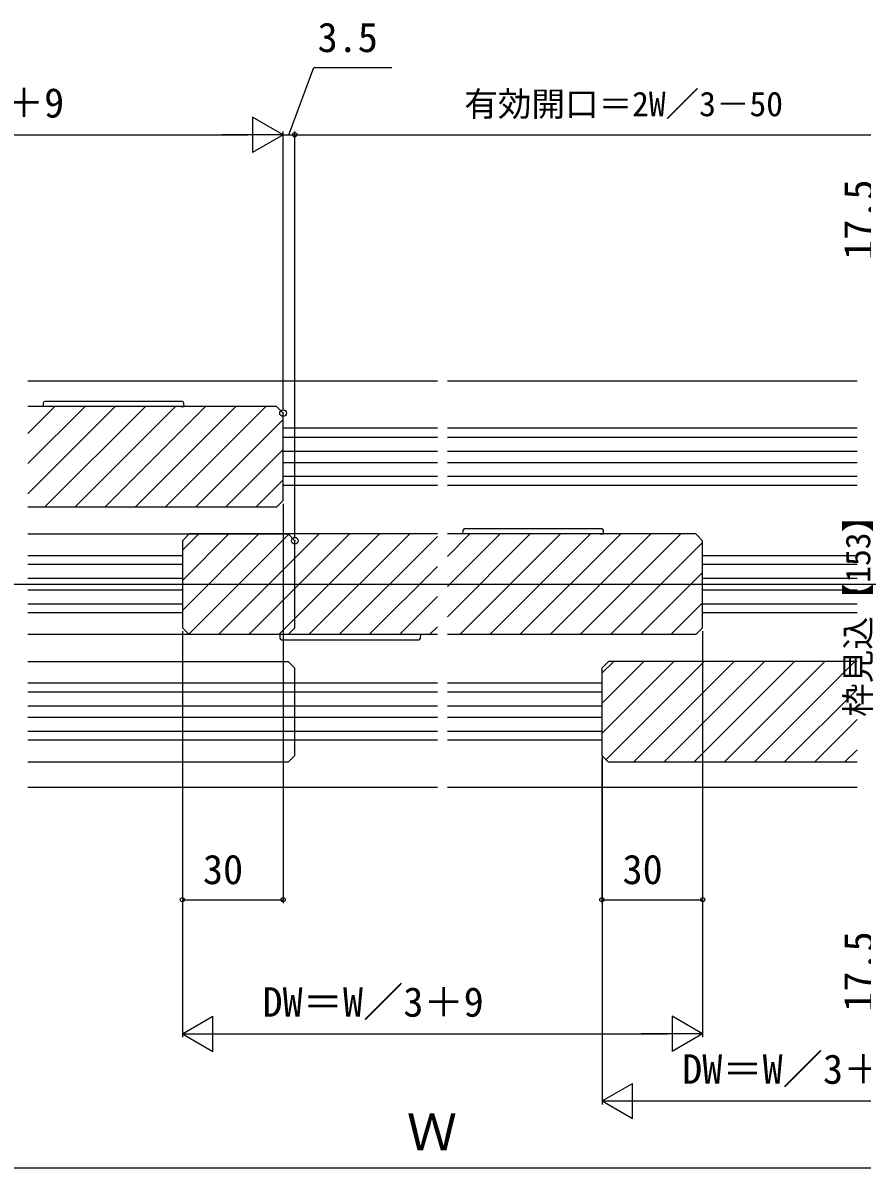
# Model space of a CAD drawing. Units: millimetres, scale not verified. Extents: x -525 to 525, y -783 to 779.
# Drawn here: x -308.2 to -58.2, y -365 to -23.6 of the extents above; entities that cross this region are included whole.
import ezdxf
from ezdxf.enums import TextEntityAlignment as Align

# ---------------------------------------------------------------- set-up
doc = ezdxf.new("R2010")
doc.units = ezdxf.units.MM
doc.header["$LTSCALE"] = 4
doc.header["$PDMODE"] = 32
doc.header["$PDSIZE"] = 2
for name, color, linetype in [('0-5_YKK_12', 2, 'Continuous'), ('0-6_YKK_13', 4, 'Continuous'), ('0-8_YKK_D', 6, 'Continuous')]:
    doc.layers.add(name, color=color, linetype=linetype)
doc.styles.add('ＭＳ ゴシック', font='')
doc.styles.get('ＭＳ ゴシック').set_extended_font_data('MS Gothic')

msp = doc.modelspace()

# ---------------------------------------------------------------- linework, layer by layer
at = {"layer": '0-5_YKK_12'}
for p, q in [((-184.75, -130.478), (-306.75, -130.478)), ((-59.75, -130.478), (-181.75, -130.478)), ((-232.75, -137.978), (-306.75, -137.978)), ((-306.75, -146.017), (-298.711, -137.978)), ((-306.75, -154.998), (-289.731, -137.978)), ((-306.75, -163.978), (-280.75, -137.978)), ((-301.77, -167.978), (-271.77, -137.978)), ((-292.79, -167.978), (-262.79, -137.978)), ((-283.81, -167.978), (-253.81, -137.978)), ((-274.829, -167.978), (-244.829, -137.978)), ((-265.849, -167.978), (-235.849, -137.978)), ((-232.75, -137.978), (-230.75, -139.978)), ((-256.869, -167.978), (-230.75, -141.859)), ((-230.75, -165.978), (-230.75, -139.978)), ((-184.75, -144.478), (-230.75, -144.478)), ((-59.75, -144.478), (-181.75, -144.478)), ((-230.75, -147.078), (-184.75, -147.078)), ((-181.75, -147.078), (-59.75, -147.078)), ((-247.889, -167.978), (-230.75, -150.84)), ((-230.75, -151.278), (-184.75, -151.278)), ((-181.75, -151.278), (-59.75, -151.278)), ((-230.75, -154.678), (-184.75, -154.678)), ((-181.75, -154.678), (-59.75, -154.678)), ((-238.908, -167.978), (-230.75, -159.82)), ((-184.75, -158.878), (-230.75, -158.878)), ((-59.75, -158.878), (-181.75, -158.878)), ((-184.75, -161.478), (-230.75, -161.478)), ((-59.75, -161.478), (-181.75, -161.478)), ((-232.75, -167.978), (-230.75, -165.978)), ((-232.75, -167.978), (-306.75, -167.978)), ((-306.75, -175.978), (-229.249, -175.978)), ((-260.75, -177.978), (-258.75, -175.978)), ((-260.75, -180.84), (-255.889, -175.978)), ((-260.75, -189.82), (-246.908, -175.978)), ((-260.75, -198.8), (-237.928, -175.978)), ((-258.849, -205.879), (-228.948, -175.978)), ((-184.75, -175.978), (-258.75, -175.978)), ((-249.968, -205.978), (-219.968, -175.978)), ((-240.987, -205.978), (-210.987, -175.978)), ((-232.007, -205.978), (-202.007, -175.978)), ((-229.249, -175.978), (-227.249, -177.978)), ((-223.027, -205.978), (-193.027, -175.978)), ((-214.047, -205.978), (-184.75, -176.682)), ((-107.75, -175.978), (-181.75, -175.978)), ((-181.75, -182.662), (-175.066, -175.978)), ((-181.75, -191.642), (-166.086, -175.978)), ((-181.75, -200.623), (-157.106, -175.978)), ((-178.126, -205.978), (-148.126, -175.978)), ((-169.145, -205.978), (-139.145, -175.978)), ((-160.165, -205.978), (-130.165, -175.978)), ((-151.185, -205.978), (-121.185, -175.978)), ((-142.205, -205.978), (-112.205, -175.978)), ((-107.75, -175.978), (-105.75, -177.978)), ((-260.75, -177.978), (-260.75, -203.978)), ((-227.249, -203.978), (-227.249, -177.978)), ((-133.224, -205.978), (-105.75, -178.504)), ((-105.75, -203.978), (-105.75, -177.978)), ((-260.75, -182.478), (-306.75, -182.478)), ((-59.75, -182.478), (-105.75, -182.478)), ((-260.75, -185.078), (-306.75, -185.078)), ((-205.066, -205.978), (-184.75, -185.662)), ((-124.244, -205.978), (-105.75, -187.484)), ((-59.75, -185.078), (-105.75, -185.078)), ((-449.75, -190.978), (83.25, -190.978)), ((-260.75, -189.278), (-306.75, -189.278)), ((-59.75, -189.278), (-105.75, -189.278)), ((-260.75, -192.678), (-306.75, -192.678)), ((-59.75, -192.678), (-105.75, -192.678)), ((-260.75, -196.878), (-306.75, -196.878)), ((-196.086, -205.978), (-184.75, -194.642)), ((-115.264, -205.978), (-105.75, -196.465)), ((-59.75, -196.878), (-105.75, -196.878)), ((-260.75, -199.478), (-306.75, -199.478)), ((-59.75, -199.478), (-105.75, -199.478)), ((-258.75, -205.978), (-260.75, -203.978)), ((-227.249, -203.978), (-229.249, -205.978)), ((-187.106, -205.978), (-184.75, -203.623)), ((-107.75, -205.978), (-105.75, -203.978)), ((-229.249, -205.978), (-306.75, -205.978)), ((-184.75, -205.978), (-258.75, -205.978)), ((-107.75, -205.978), (-181.75, -205.978)), ((-306.75, -213.978), (-229.249, -213.978)), ((-229.249, -213.978), (-227.249, -215.978)), ((-135.75, -215.978), (-133.75, -213.978)), ((-135.75, -217.484), (-132.244, -213.978)), ((-135.75, -226.465), (-123.264, -213.978)), ((-135.75, -235.445), (-114.284, -213.978)), ((-134.527, -243.202), (-105.303, -213.978)), ((-59.75, -213.978), (-133.75, -213.978)), ((-126.323, -243.978), (-96.323, -213.978)), ((-117.343, -243.978), (-87.343, -213.978)), ((-108.363, -243.978), (-78.363, -213.978)), ((-99.382, -243.978), (-69.382, -213.978)), ((-90.402, -243.978), (-60.402, -213.978)), ((-227.249, -241.978), (-227.249, -215.978)), ((-135.75, -215.978), (-135.75, -241.978)), ((-184.75, -220.478), (-306.75, -220.478)), ((-135.75, -220.478), (-181.75, -220.478)), ((-184.75, -223.078), (-306.75, -223.078)), ((-135.75, -223.078), (-181.75, -223.078)), ((-81.422, -243.978), (-59.75, -222.307)), ((-184.75, -227.278), (-306.75, -227.278)), ((-135.75, -227.278), (-181.75, -227.278)), ((-184.75, -230.678), (-306.75, -230.678)), ((-135.75, -230.678), (-181.75, -230.678)), ((-72.441, -243.978), (-59.75, -231.287)), ((-184.75, -234.878), (-306.75, -234.878)), ((-135.75, -234.878), (-181.75, -234.878)), ((-184.75, -237.478), (-306.75, -237.478)), ((-135.75, -237.478), (-181.75, -237.478)), ((-227.249, -241.978), (-229.249, -243.978)), ((-133.75, -243.978), (-135.75, -241.978)), ((-63.461, -243.978), (-59.75, -240.267)), ((-229.249, -243.978), (-306.75, -243.978)), ((-59.75, -243.978), (-133.75, -243.978)), ((-306.75, -251.478), (-184.75, -251.478)), ((-181.75, -251.478), (-59.75, -251.478))]:
    msp.add_line(p, q, dxfattribs=at)
at = {"layer": '0-6_YKK_13'}
for p, q in [((-260.813, -136.478), (-301.689, -136.478)), ((-302.188, -136.948), (-302.251, -137.978)), ((-261.249, -137.978), (-260.251, -137.978)), ((-260.251, -137.978), (-260.314, -136.948)), ((-177.188, -174.948), (-177.251, -175.978)), ((-135.813, -174.478), (-176.689, -174.478)), ((-136.249, -175.978), (-135.251, -175.978)), ((-135.251, -175.978), (-135.314, -174.948)), ((-231.75, -205.978), (-231.687, -207.009)), ((-231.188, -207.478), (-190.312, -207.478)), ((-189.813, -207.009), (-189.75, -205.978))]:
    msp.add_line(p, q, dxfattribs=at)
for centre, start, end in [((-301.689, -136.978), 90, 176.5), ((-260.813, -136.978), 3.5, 90), ((-176.689, -174.978), 90, 176.5), ((-135.813, -174.978), 3.5, 90), ((-231.188, -206.978), 183.5, 270), ((-190.312, -206.978), 270, 356.5)]:
    msp.add_arc(centre, 0.5, start, end, dxfattribs=at)
at = {"layer": '0-8_YKK_D'}
for p, q in [((-230.75, -56.978), (-239.843, -51.728)), ((-239.843, -51.728), (-239.843, -62.228)), ((-375.25, -56.978), (-241.25, -56.978)), ((-230.75, -56.978), (-248.937, -56.978)), ((-230.75, -56.978), (-239.843, -62.228)), ((-230.749, -56.978), (-233.299, -56.978)), ((-230.75, -138.978), (-230.75, -55.978)), ((-230.749, -138.978), (-230.749, -55.978)), ((-230.749, -56.978), (-227.249, -56.978)), ((-230.749, -56.978), (-227.249, -56.978)), ((-227.249, -176.978), (-227.249, -55.978)), ((-227.249, -176.978), (-227.249, -55.978)), ((-227.249, -56.978), (-224.699, -56.978)), ((-227.249, -56.978), (15.75, -56.978)), ((-230.75, -166.978), (-230.75, -285.978)), ((-260.75, -204.978), (-260.75, -285.978)), ((-260.75, -204.978), (-260.75, -325.978)), ((-105.75, -204.978), (-105.75, -285.978)), ((-105.75, -204.978), (-105.75, -325.978)), ((-135.711, -242.185), (-135.711, -345.978)), ((-135.75, -242.978), (-135.75, -285.978)), ((-260.75, -284.978), (-230.75, -284.978)), ((-135.75, -284.978), (-105.75, -284.978)), ((-260.75, -324.978), (-251.657, -319.728)), ((-251.657, -330.228), (-251.657, -319.728)), ((-105.75, -324.978), (-114.843, -319.728)), ((-114.843, -319.728), (-114.843, -330.228)), ((-260.75, -324.978), (-251.657, -330.228)), ((-260.75, -324.978), (-242.563, -324.978)), ((-250.25, -324.978), (-116.25, -324.978)), ((-105.75, -324.978), (-123.937, -324.978)), ((-105.75, -324.978), (-114.843, -330.228)), ((-135.711, -344.978), (-126.618, -339.728)), ((-126.618, -350.228), (-126.618, -339.728)), ((-135.711, -344.978), (-126.618, -350.228)), ((-135.711, -344.978), (-117.524, -344.978)), ((-125.211, -344.978), (8.75, -344.978)), ((25.25, -364.978), (-391.75, -364.978))]:
    msp.add_line(p, q, dxfattribs=at)
msp.add_lwpolyline([(-228.999, -56.978), (-221.57, -36.978), (-198.343, -36.978)], dxfattribs=at)
for centre in [(-227.249, -56.978), (-227.249, -56.978), (-260.75, -284.978), (-230.75, -284.978), (-135.75, -284.978), (-105.75, -284.978)]:
    msp.add_circle(centre, 0.637, dxfattribs=at)
for p in [(-230.749, -139.978), (-227.249, -177.978)]:
    msp.add_point(p, dxfattribs=at)

# ---------------------------------------------------------------- texts
at = {"layer": '0-8_YKK_D', "style": 'ＭＳ ゴシック'}
for s, height, p in [('3.5', 8.798, (-220.456, -34.978)), ('DW＝W／3＋9', 8.798, (-361.875, -54.501)), ('有効開口＝2W／3－50', 7.331, (-176.744, -53.672)), ('30', 8.798, (-254.614, -282.978)), ('30', 8.798, (-129.614, -282.978)), ('DW＝W／3＋9', 8.798, (-236.875, -322.501)), ('DW＝W／3＋9', 8.798, (-111.855, -342.501)), ('Ｗ', 11, (-193.903, -362.978))]:
    msp.add_text(s, height=height, dxfattribs=at).set_placement(p, align=Align.BOTTOM_LEFT)
for s, height, p in [('17.5', 8.798, (-52.249, -94.269)), ('枠見込【153】', 7.331, (-53.613, -230.495)), ('17.5', 8.798, (-52.249, -318.369))]:
    msp.add_text(s, height=height, rotation=90, dxfattribs=at).set_placement(p, align=Align.BOTTOM_LEFT)

doc.saveas('drawing.dxf')
